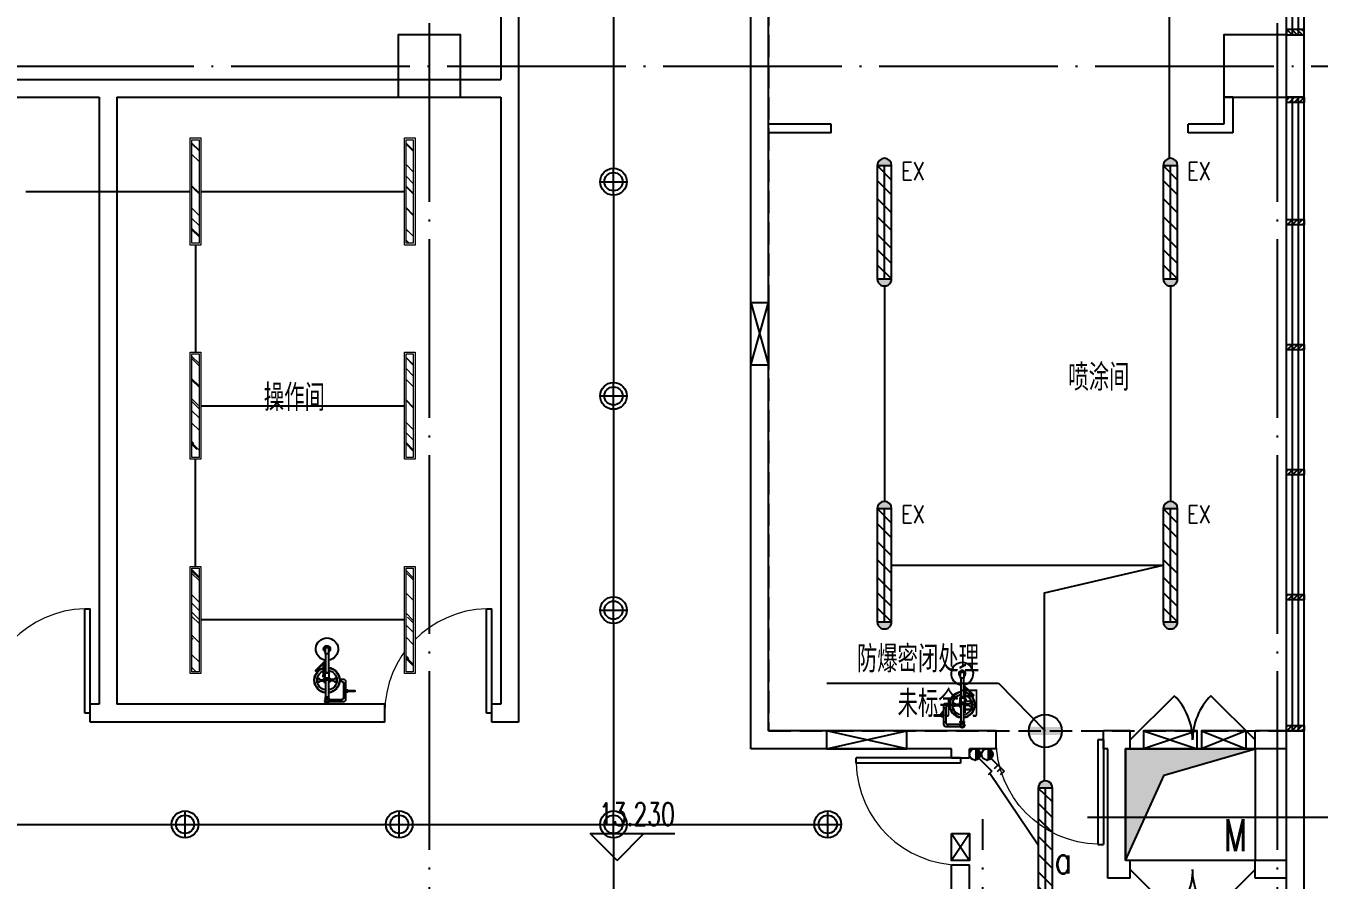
# Model space of a CAD drawing. Extents: x -621157 to 1764546, y -106808 to 741893.
# Drawn here: x 252480 to 266967, y 210879 to 220450 of the extents above; entities that cross this region are included whole.
import ezdxf
from ezdxf.enums import TextEntityAlignment as Align

# ---------------------------------------------------------------- set-up
doc = ezdxf.new("R2010")
doc.units = 0
doc.header["$LTSCALE"] = 1000
doc.header["$MEASUREMENT"] = 0
doc.linetypes.add('XREF-A-101-平面图_t3$0$DASH', pattern=[0.35, 0.25, -0.1])
doc.linetypes.add('XREF-A-101-平面图_t3$0$DOTE', pattern=[2.42, 2, -0.2, 0.02, -0.2])
for name, color, linetype in [('$TD_AUDIT_GENERATED_(12AB0F)', 3, 'Continuous'), ('0-底图', 7, 'Continuous'), ('A-吊顶图及精装修区域', 7, 'Continuous'), ('E-SIG_TEXT', 2, 'Continuous'), ('EL_LUMI', 3, 'Continuous'), ('EQUIP-照明', 3, 'Continuous'), ('I-LIGHT', 3, 'Continuous'), ('SIG_TEXT', 2, 'Continuous'), ('WIRE-动力', 130, 'Continuous'), ('WIRE-照明', 4, 'Continuous'), ('XREF-A-101-平面图_t3$0$1212121', 8, 'Continuous'), ('XREF-A-101-平面图_t3$0$A-COLUMN', 8, 'Continuous'), ('XREF-A-101-平面图_t3$0$A-DIM_ELEV', 8, 'Continuous'), ('XREF-A-101-平面图_t3$0$A-DOTE', 8, 'Continuous'), ('XREF-A-101-平面图_t3$0$A-PUB_HATCH', 8, 'Continuous'), ('XREF-A-101-平面图_t3$0$A-ROOM-CH', 8, 'Continuous'), ('XREF-A-101-平面图_t3$0$A-SEE', 8, 'Continuous'), ('XREF-A-101-平面图_t3$0$A-WALL', 8, 'Continuous'), ('XREF-A-101-平面图_t3$0$A-WALL-FILL', 8, 'Continuous'), ('XREF-A-101-平面图_t3$0$A-WINDOW', 8, 'Continuous'), ('XREF-A-101-平面图_t3$0$I-WALL-GYPSUM', 8, 'Continuous'), ('XREF-A-101-平面图_t3$0$M-HOLE', 8, 'Continuous'), ('XREF-A-101-平面图_t3$0$家具-实验室家具', 8, 'Continuous')]:
    doc.layers.add(name, color=color, linetype=linetype)
doc.layers.add('灯具图例与顶面填充$0$I-C-light', color=3, linetype='Continuous', lineweight=13)
doc.styles.add('_HZDXC', font='romans.shx', dxfattribs={"width": 0.8, "bigfont": 'HZDXC.shx'})
doc.styles.add('_TEL_DIM', font='SIMPLEX', dxfattribs={"width": 0.8, "height": 3.5, "bigfont": 'HZTXT'})
doc.styles.add('DIM_FONT', font='ROMANS', dxfattribs={"width": 0.8, "bigfont": 'HZDXC'})
doc.styles.add('XREF-A-101-平面图_t3$0$-HZDXCROMANS', font='ROMANS.shx', dxfattribs={"bigfont": 'HZDXC.shx'})
doc.styles.add('XREF-A-101-平面图_t3$0$A-STANDARD', font='SIMPLEX', dxfattribs={"bigfont": 'GBCBIG'})
doc.styles.add('XREF-A-101-平面图_t3$0$hzdxcROMANS', font='ROMANS', dxfattribs={"width": 0.8, "bigfont": 'HZDXC'})
doc.styles.add('XZC', font='SIMPLEX.SHX', dxfattribs={"width": 0.7, "bigfont": 'hztxt.shx'})
doc.linetypes.add('LED_LINE', pattern='A,12.7,-5.08,["LED",XZC,S=2.54,R=0,X=-2.54,Y=-1.27],-6.35', length=24.13)

# ---------------------------------------------------------------- blocks, each defined once
blk = doc.blocks.new('XREF-A-101-平面图_t3$0$柱网3F')
at = {"layer": 'XREF-A-101-平面图_t3$0$A-COLUMN'}
for points in [[(56650, -20350), (57350, -20350), (57350, -19650), (56650, -19650)], [(65900, -20350), (66600, -20350), (66600, -19650), (65900, -19650)]]:
    blk.add_lwpolyline(points, close=True, dxfattribs=at)
blk = doc.blocks.new('XREF-A-101-平面图_t3$0$ROOM')
at = {"layer": 'XREF-A-101-平面图_t3$0$A-ROOM-CH', "style": 'XREF-A-101-平面图_t3$0$-HZDXCROMANS', "width": 0.6}
for tag, p in [('中文房间名称', (0, -1000)), ('英文房间名称', (0, -1500))]:
    blk.add_attdef(tag, text='', height=300, dxfattribs=at).set_placement(p, align=Align.CENTER)
blk = doc.blocks.new('XREF-A-101-平面图_t3$0$轴网(3)')
at = {"layer": 'XREF-A-101-平面图_t3$0$A-DOTE', "linetype": 'XREF-A-101-平面图_t3$0$DOTE'}
for p, q in [((57000, -3300), (57000, 43300)), ((66500, -3300), (66500, 43300)), ((-3300, 20000), (69800, 20000)), ((63200, -3300), (63200, 11562.8))]:
    blk.add_line(p, q, dxfattribs=at)
blk = doc.blocks.new('XREF-A-101-平面图_t3$0$G$C869EB286')
at = {"layer": 'XREF-A-101-平面图_t3$0$A-WINDOW'}
h = blk.add_hatch(dxfattribs=at)
h.set_pattern_fill('ANSI31', color=256, scale=25)
h.set_pattern_definition([(45, (-143.957, -89940), (-28.0633, 28.0633), [])])
h.paths.add_polyline_path([(0, 60), (200, 60), (200, 0), (0, 0)])
blk.add_lwpolyline([(0, 60), (200, 60), (200, 0), (0, 0)], close=True, dxfattribs=at)
blk = doc.blocks.new('XREF-A-101-平面图_t3$0$Shower_plan')
at = {"layer": 'XREF-A-101-平面图_t3$0$1212121'}
for p, q in [((-20, -112), (-20, -94)), ((-16, -314), (-16, -120)), ((16, -314), (16, -120)), ((20, -112), (20, -94)), ((164, -90), (164, -66)), ((184, -114), (208, -114)), ((184, -274), (208, -274)), ((212, -177), (208, -177)), ((212, -199), (208, -199)), ((215, -184), (220, -184)), ((215, -193), (220, -193)), ((-94, -290), (-90, -290)), ((-75, -301), (-18, -302)), ((-75, -315), (-22, -315)), ((-34, -355), (-31, -355)), ((-34, -361), (-31, -361)), ((-16, -607), (-16, -396)), ((16, -607), (16, -396)), ((75, -302), (17, -302)), ((75, -316), (22, -316)), ((94, -327), (90, -327)), ((160, -297), (160, -321))]:
    blk.add_line(p, q, dxfattribs=at)
for points in [[(-22, -120), (-22, -112), (22, -112), (22, -120)], [(-37, -500), (-34, -500), (-34, -346), (-37, -346)], [(24, -388), (-24, -388), (-24, -338), (-22, -336), (22, -336), (24, -338)]]:
    blk.add_lwpolyline(points, close=True, dxfattribs=at)
for points in [[(143, -321), (184, -321, 0.414214), (208, -297), (208, -90, 0.414214), (184, -66), (23, -66)], [(143, -297), (160, -297, 0.414214), (184, -273), (184, -114, 0.414214), (160, -90), (23, -90)], [(-16, -530), (-128, -419, -1), (-122, -414)], [(-122, -414), (-53, -483, -1)], [(-111, -308, -0.092425), (-109, -301, -0.095768), (-106, -295, -0.100909), (-101, -292, -0.104872), (-94, -290, -0.001591), (-94, -290, -0.100909)], [(-93, -325, -0.034962), (-95, -325, -0.104872), (-101, -324, -0.100909), (-106, -320, -0.095768), (-110, -314, -0.092425), (-111, -308, -0.092425)], [(-37, -349, 0.153738), (-38, -347), (-43, -347, 0.078248), (-44, -349), (-44, -364, 0.153738), (-43, -367), (-38, -367, 0.153738), (-37, -364)], [(-23, -388), (-23, -395, 0.154019), (-19, -396), (19, -396, 0.154019), (23, -395), (23, -388)], [(92, -292, -0.034962), (94, -292, -0.104872), (100, -293, -0.100909), (106, -297, -0.095768), (109, -303, -0.092425), (110, -310, -0.092425)], [(110, -310, -0.092425), (109, -316, -0.095768), (105, -322, -0.100909), (100, -326, -0.104872), (94, -327, -0.001591), (94, -327, -0.100909)], [(-37, -491), (-54, -491, -1), (-54, -483), (-37, -483)], [(-45, -491), (-16, -519, -1)]]:
    blk.add_lwpolyline(points, format="xyb", dxfattribs=at)
for points in [[(212, -177), (214, -177), (215, -179), (215, -198), (214, -199)], [(212, -199), (214, -199), (215, -198), (215, -179), (214, -177)], [(-24, -371), (-31, -371), (-31, -346), (-24, -346)], [(-22, -336), (-22, -314), (22, -314), (22, -336)], [(-34, -491), (-28, -491), (-28, -483), (-34, -483)], [(-31, -657), (-20, -637)], [(20, -637), (31, -657), (16, -684), (-16, -684), (-31, -657)]]:
    blk.add_lwpolyline(points, dxfattribs=at)
for points in [[(221, -201), (229, -201, 0.414214), (231, -199), (231, -194, -0.414214), (232, -193), (313, -193, 0.414214), (313, -192), (313, -185, 0.414214), (313, -184), (232, -184, -0.414214), (231, -183), (231, -177, 0.414214), (229, -176), (221, -176, 0.414214), (220, -177), (220, -199, 0.414214)], [(-106, -308, -0.092425), (-105, -301, -0.095768), (-102, -295, -0.100909), (-96, -292, -0.104872), (-90, -290, -0.104872), (-84, -292, -0.100909), (-79, -296, -0.095768), (-75, -301, -0.092425), (-74, -308, -0.092425), (-75, -315, -0.095768), (-79, -320, -0.100909), (-84, -324, -0.104872), (-90, -325, -0.104872), (-97, -324, -0.100909), (-102, -320, -0.095768), (-105, -314, -0.092425)], [(106, -310, -0.092425), (105, -316, -0.095768), (101, -322, -0.100909), (96, -326, -0.104872), (90, -327, -0.104872), (84, -325, -0.100909), (78, -322, -0.095768), (75, -316, -0.092425), (74, -309, -0.092425), (75, -303, -0.095768), (78, -297, -0.100909), (84, -293, -0.104872), (90, -292, -0.104872), (96, -293, -0.100909), (101, -297, -0.095768), (105, -303, -0.092425)], [(-20, -657), (-20, -607), (20, -607), (20, -657, -1)]]:
    blk.add_lwpolyline(points, format="xyb", close=True, dxfattribs=at)
for centre, radius in [((0, -78), 26.3), ((0, -78), 16.4), ((-60, -481), 3.91)]:
    blk.add_circle(centre, radius, dxfattribs=at)
for centre, radius, start, end in [((0, -309), 144, 96.5663, 263.4343), ((0, -309), 139, 96.804, 263.1966), ((0, -309), 111, 98.3801, 261.6205), ((0, -309), 36, 116.7475, 168.6934), ((0, -309), 144, 276.5663, 83.4343), ((0, -309), 139, 276.804, 83.1966), ((0, -309), 111, 278.6256, 81.375), ((0, -309), 36, 10.3072, 62.4104), ((0, -309), 36, 190.3072, 231.764), ((0, -309), 18.8, 149.7809, 195.9711), ((0, -309), 18.8, 344.0295, 27.2237), ((0, -309), 36, 308.7702, 348.6934), ((0, -657), 125, 97.5816, 82.419), ((0, -657), 37.5, 121.3804, 58.6121)]:
    blk.add_arc(centre, radius, start, end, dxfattribs=at)
blk = doc.blocks.new('XREF-A-101-平面图_t3$0$G$C45C07046')
at = {"layer": 'XREF-A-101-平面图_t3$0$家具-实验室家具', "color": 252, "xscale": -1, "rotation": 179.9999999870604}
blk.add_blockref('XREF-A-101-平面图_t3$0$Shower_plan', (155853, 212810), dxfattribs=at)
at = {"layer": 'XREF-A-101-平面图_t3$0$家具-实验室家具', "color": 252, "rotation": 179.9990564735531}
blk.add_blockref('XREF-A-101-平面图_t3$0$Shower_plan', (162969, 212535), dxfattribs=at)
blk = doc.blocks.new('XREF-A-101-平面图_t3$0$DOOR2DLIB$SYSLIB$00000107')
at = {"color": 0}
for p, q in [((0.45, 0.975), (0.5, 0.975)), ((0.45, 0), (0.45, 0.975)), ((0.5, 0), (0.5, 0.975)), ((0.5, 0), (0.45, 0))]:
    blk.add_line(p, q, dxfattribs=at)
at = {"color": 0, "lineweight": 13}
blk.add_arc((0.475, 0), 0.975, 91.4693, 180, dxfattribs=at)
blk = doc.blocks.new('XREF-A-101-平面图_t3$0$WINDOW2DLIB$SYSLIB$00000001')
at = {"color": 0}
for points in [[(-0.5, 0.5), (-0.5, -0.5)], [(-0.5, 0.5), (0.5, 0.5)], [(0.5, -0.5), (0.5, 0.5)], [(0.5, 0.1667), (-0.5, 0.1667)], [(0.5, -0.1667), (-0.5, -0.1667)], [(-0.5, -0.5), (0.5, -0.5)]]:
    blk.add_lwpolyline(points, dxfattribs=at)
blk = doc.blocks.new('XREF-A-101-平面图_t3$0$DOOR2DLIB$SYSLIB$00000103')
at = {"color": 0}
for p, q in [((-0.5, 0), (-0.146, 0.354)), ((0.5, 0), (0.146, 0.354))]:
    blk.add_line(p, q, dxfattribs=at)
for centre, start, end in [((-0.5, 0), 0, 45), ((0.5, 0), 135, 180)]:
    blk.add_arc(centre, 0.5, start, end, dxfattribs=at)
blk = doc.blocks.new('XREF-A-101-平面图_t3')
at = {"layer": 'XREF-A-101-平面图_t3$0$A-PUB_HATCH'}
h = blk.add_hatch(color=256, dxfattribs=at)
h.dxf.hatch_style = 1
h.paths.add_polyline_path([(264800, 211100), (265231, 212055), (266250, 212350), (264800, 212350)])
at = {"layer": 'XREF-A-101-平面图_t3$0$A-DIM_ELEV'}
for p, q in [((259102, 211100), (258802, 211400)), ((258802, 211400), (259748, 211400)), ((259102, 211100), (259402, 211400))]:
    blk.add_line(p, q, dxfattribs=at)
at = {"layer": 'XREF-A-101-平面图_t3$0$A-ROOM-CH'}
blk.add_lwpolyline([(271425, 211581), (264373, 211581)], dxfattribs=at)
at = {"layer": 'XREF-A-101-平面图_t3$0$A-SEE', "linetype": 'XREF-A-101-平面图_t3$0$DASH'}
blk.add_lwpolyline([(266600, 225250), (260800, 225250), (260800, 212550), (266600, 212550)], close=True, dxfattribs=at)
at = {"layer": 'XREF-A-101-平面图_t3$0$A-WALL'}
for p, q in [((257800, 227150), (257800, 219850)), ((258000, 227150), (258000, 219750)), ((260600, 212350), (260600, 225350)), ((260800, 212550), (260800, 225250)), ((250300, 219850), (253400, 219850)), ((253400, 219850), (257800, 219850)), ((250400, 219650), (253300, 219650)), ((253300, 219650), (253300, 212850)), ((253500, 219650), (257800, 219650)), ((253500, 219650), (253500, 212850)), ((257800, 219650), (257800, 212850)), ((258000, 219750), (258000, 212650)), ((253300, 212850), (253200, 212850)), ((256500, 212850), (253500, 212850)), ((257800, 212850), (257700, 212850)), ((253400, 212650), (253200, 212650)), ((256500, 212650), (253400, 212650)), ((258000, 212650), (257700, 212650)), ((262950, 212550), (260800, 212550)), ((263350, 212550), (262950, 212550)), ((264700, 212550), (264550, 212550)), ((264850, 212550), (264700, 212550)), ((266600, 212550), (266250, 212550)), ((266600, 212350), (266600, 212550)), ((262850, 212350), (260600, 212350)), ((262850, 212250), (262850, 212350)), ((263050, 212250), (263050, 212350)), ((263350, 212350), (263050, 212350)), ((264600, 212350), (264550, 212350)), ((264600, 210900), (264600, 212350)), ((264800, 211100), (264800, 212350)), ((264850, 212350), (264800, 212350)), ((266600, 212350), (266250, 212350)), ((264850, 211100), (264800, 211100)), ((266600, 211100), (266250, 211100)), ((266600, 210900), (266600, 211100)), ((262850, 210350), (262850, 211050)), ((263050, 210350), (263050, 211050)), ((264850, 210900), (264600, 210900)), ((266600, 210900), (266250, 210900))]:
    blk.add_line(p, q, dxfattribs=at)
for points in [[(253200, 212650), (253200, 212850)], [(256500, 212650), (256500, 212850)], [(257700, 212650), (257700, 212850)], [(263350, 212350), (263350, 212550)], [(264550, 212350), (264550, 212550)], [(264850, 212350), (264850, 212550)], [(266250, 212350), (266250, 212550)], [(262850, 212250), (263050, 212250)], [(264850, 210900), (264850, 211100)], [(266250, 210900), (266250, 211100)], [(262850, 211050), (263050, 211050)]]:
    blk.add_lwpolyline(points, dxfattribs=at)
at = {"layer": 'XREF-A-101-平面图_t3$0$A-WALL-FILL', "color": 171}
for p, q in [((266600, 219650), (266600, 220350)), ((266800, 219650), (266800, 220350)), ((266600, 209000), (266600, 212550)), ((266800, 209000), (266800, 212550))]:
    blk.add_line(p, q, dxfattribs=at)
for points in [[(266600, 220350), (266800, 220350)], [(266600, 219650), (266800, 219650)], [(266600, 212550), (266800, 212550)]]:
    blk.add_lwpolyline(points, dxfattribs=at)
at = {"layer": 'XREF-A-101-平面图_t3$0$I-WALL-GYPSUM'}
for p, q in [((265900, 219650), (265900, 219350)), ((266000, 219650), (265900, 219650)), ((266000, 219650), (266000, 219250)), ((261500, 219350), (260800, 219350)), ((260800, 219250), (260800, 219350)), ((261500, 219250), (261500, 219350)), ((265900, 219350), (265500, 219350)), ((265500, 219250), (265500, 219350)), ((261500, 219250), (260800, 219250)), ((266000, 219250), (265500, 219250))]:
    blk.add_line(p, q, dxfattribs=at)
at = {"layer": 'XREF-A-101-平面图_t3$0$M-HOLE'}
for points in [[(260600, 217350), (260800, 217350), (260800, 216650), (260600, 216650)], [(261450, 212350), (262350, 212350), (262350, 212550), (261450, 212550)], [(265000, 212350), (265600, 212350), (265600, 212550), (265000, 212550)], [(265650, 212350), (266150, 212350), (266150, 212550), (265650, 212550)], [(264800, 211100), (264800, 212350), (266250, 212350), (266250, 211100)], [(262850, 211400), (263050, 211400), (263050, 211100), (262850, 211100)]]:
    blk.add_lwpolyline(points, close=True, dxfattribs=at)
for points in [[(260600, 217350), (260800, 216650)], [(260600, 216650), (260800, 217350)], [(261450, 212350), (262350, 212550)], [(262350, 212350), (261450, 212550)], [(265000, 212550), (265600, 212350)], [(265600, 212550), (265000, 212350)], [(265650, 212550), (266150, 212350)], [(266150, 212550), (265650, 212350)], [(264800, 211100), (265231, 212055), (266250, 212350), (264800, 212350), (264800, 211100)], [(263050, 211400), (262850, 211100)], [(262850, 211400), (263050, 211100)]]:
    blk.add_lwpolyline(points, dxfattribs=at)
blk.add_blockref('XREF-A-101-平面图_t3$0$G$C45C07046', (100000, 0))
at = {"layer": 'XREF-A-101-平面图_t3$0$A-COLUMN'}
blk.add_blockref('XREF-A-101-平面图_t3$0$柱网3F', (200000, 240000), dxfattribs=at)
at = {"layer": 'XREF-A-101-平面图_t3$0$A-DOTE'}
blk.add_blockref('XREF-A-101-平面图_t3$0$轴网(3)', (200000, 200000), dxfattribs=at)
at = {"layer": 'XREF-A-101-平面图_t3$0$A-ROOM-CH'}
ref = blk.add_blockref('XREF-A-101-平面图_t3$0$ROOM', (264500, 217362), dxfattribs=at)
ref.add_attrib('中文房间名称', '喷涂间', dxfattribs={"height": 300, "style": 'XREF-A-101-平面图_t3$0$-HZDXCROMANS', "width": 0.8}).set_placement((264500, 216362), align=Align.CENTER)
ref = blk.add_blockref('XREF-A-101-平面图_t3$0$ROOM', (255488, 217135), dxfattribs=at)
ref.add_attrib('中文房间名称', '操作间', dxfattribs={"height": 300, "style": 'XREF-A-101-平面图_t3$0$-HZDXCROMANS', "width": 0.8}).set_placement((255488, 216135), align=Align.CENTER)
at = {"layer": 'XREF-A-101-平面图_t3$0$A-WINDOW'}
for name, p, xscale, yscale, zscale, rotation in [('XREF-A-101-平面图_t3$0$WINDOW2DLIB$SYSLIB$00000001', (266700, 223900), 7100.000000004191, 200, 7100.000000004191, 90), ('XREF-A-101-平面图_t3$0$WINDOW2DLIB$SYSLIB$00000001', (266700, 216100), 7100, 200, 7100, 90), ('XREF-A-101-平面图_t3$0$DOOR2DLIB$SYSLIB$00000107', (252600, 212750), -1200, -1200, -1200, 180), ('XREF-A-101-平面图_t3$0$DOOR2DLIB$SYSLIB$00000107', (257100, 212750), -1200, -1200, -1200, 180), ('XREF-A-101-平面图_t3$0$DOOR2DLIB$SYSLIB$00000103', (265550, 212450), -1400, -1400, -1400, 180), ('XREF-A-101-平面图_t3$0$DOOR2DLIB$SYSLIB$00000107', (263950, 212450), -1200, 1200, -1200, 180), ('XREF-A-101-平面图_t3$0$DOOR2DLIB$SYSLIB$00000107', (262950, 211650), 1200, 1200, 1200, 90), ('XREF-A-101-平面图_t3$0$DOOR2DLIB$SYSLIB$00000103', (265550, 211000), -1400, 1400, -1400, 180)]:
    blk.add_blockref(name, p, dxfattribs=dict(at, xscale=xscale, yscale=yscale, zscale=zscale, rotation=rotation))
at = {"layer": 'XREF-A-101-平面图_t3$0$A-WINDOW', "xscale": -1}
blk.add_blockref('XREF-A-101-平面图_t3$0$G$C869EB286', (266800, 220350), dxfattribs=at)
at = {"layer": 'XREF-A-101-平面图_t3$0$A-WINDOW', "rotation": 180}
for p in [(266800, 219650), (266800, 218280), (266800, 216880), (266800, 215480), (266800, 214080), (266800, 212610), (266800, 212610)]:
    blk.add_blockref('XREF-A-101-平面图_t3$0$G$C869EB286', p, dxfattribs=at)
at = {"layer": 'XREF-A-101-平面图_t3$0$A-DIM_ELEV', "color": 7, "style": 'XREF-A-101-平面图_t3$0$A-STANDARD', "width": 0.705882}
blk.add_text('13.230', height=255, dxfattribs=at).set_placement((258901, 211490))
at = {"layer": 'XREF-A-101-平面图_t3$0$M-HOLE', "style": 'XREF-A-101-平面图_t3$0$hzdxcROMANS', "width": 0.7}
blk.add_text('M', height=360, dxfattribs=at).set_placement((265901, 211203))
blk = doc.blocks.new('筒灯')
at = {"color": 8}
for p, q in [((0, 150), (0, -150)), ((150, 0), (-150, 0))]:
    blk.add_line(p, q, dxfattribs=at)
blk.add_circle((0, 0), 150)
blk.add_circle((0, 0), 102, dxfattribs=at)
blk = doc.blocks.new('灯具图例与顶面填充$0$顶面图例$0$16-吊线灯-011')
at = {"color": 8}
blk.add_wipeout([(0, 35), (0, -25), (600, -25), (600, 35)], dxfattribs=at)
at = {"linetype": 'ByBlock'}
h = blk.add_hatch(dxfattribs=at)
h.set_pattern_fill('AR-RROOF', color=250, scale=5, angle=45)
h.set_pattern_definition([(45, (-809054.52, -461832.93), (107.763073, 287.368196), [1905, -254, 635, -127]), (45, (-808979.98, -461668.59), (-209.239968, 29.634845), [381, -41.91, 762, -95.25]), (45, (-809085.95, -461711.69), (406.805602, 527.141034), [1016, -177.8, 508, -127])])
h.paths.add_polyline_path([(10, 25), (590, 25), (590, -15), (10, -15)])
at = {"color": 0, "linetype": 'ByBlock'}
for points in [[(0, 35), (600, 35), (600, -25), (0, -25)], [(10, 25), (590, 25), (590, -15), (10, -15)]]:
    blk.add_lwpolyline(points, close=True, dxfattribs=at)
blk = doc.blocks.new('G$C3E644883')
at = {"layer": '灯具图例与顶面填充$0$I-C-light', "xscale": 2, "yscale": 2, "zscale": 2, "rotation": 90}
for p in [(-12110, -22006), (-9710, -22006), (-12110, -24406), (-9710, -24406), (-12110, -26806), (-9710, -26806)]:
    blk.add_blockref('灯具图例与顶面填充$0$顶面图例$0$16-吊线灯-011', p, dxfattribs=at)
blk = doc.blocks.new('冷库专用灯')
h = blk.add_hatch(color=251)
h.paths.add_polyline_path([(-635, 80, 1), (-635, -80)])
h.paths.add_polyline_path([(635, 80), (635, -80, 1)])
for p, q in [((635, 80), (-635, 80)), ((-635, -80), (-635, 80)), ((635, 0), (-635, 0)), ((635, -80), (635, 80)), ((-635, -80), (635, -80))]:
    blk.add_line(p, q)
at = {"color": 7}
for p, q in [((-635, -80), (-470, 80)), ((-465, -80), (-305, 80)), ((-265, -80), (-105, 80)), ((-65, -80), (95, 80)), ((135, -80), (295, 80)), ((305, -80), (465, 80)), ((480, -80), (635, 80))]:
    blk.add_line(p, q, dxfattribs=at)
for centre, start, end in [((-635, 0), 90, 270), ((635, 0), 270, 90)]:
    blk.add_arc(centre, 80, start, end)
at = {"layer": 'EL_LUMI', "color": 251}
for centre, start, end in [((-635, 0), 358.2898, 0), ((635, 0), 180, 181.9869)]:
    blk.add_arc(centre, 80, start, end, dxfattribs=at)
blk = doc.blocks.new('A$C6C935D90')
at = {"layer": 'WIRE-动力'}
blk.add_hatch(color=2, dxfattribs=at).paths.add_polyline_path([(-44, 181), (44, 181), (44, -181), (-44, -181)])
at = {"layer": 'WIRE-动力', "color": 2}
blk.add_circle((0, 0), 186, dxfattribs=at)
blk = doc.blocks.new('djfb')
at = {"layer": 'EQUIP-照明'}
for p, q in [((270075, 27064), (270254, 27243)), ((270254, 27243), (270307, 27190))]:
    blk.add_line(p, q, dxfattribs=at)
blk.add_circle((270020, 27008), 78.1, dxfattribs=at)
for p in [(269941, 27008), (270020, 27086), (270098, 27008), (270020, 26930)]:
    blk.add_point(p, dxfattribs=at)
for points in [[(269952, 27047), (270087, 27047), (269941, 27008), (270098, 27008)], [(269981, 27076), (270059, 27076), (269952, 27047), (270087, 27047)], [(270020, 27086), (270020, 27086), (269981, 27076), (270059, 27076)]]:
    blk.add_solid(points, dxfattribs=at)
at = {"layer": 'EQUIP-照明', "style": '_TEL_DIM', "flags": 1}
blk.add_attdef('A', text='', height=0.0075, dxfattribs=at).set_placement((270020, 26930), align=Align.MIDDLE_CENTER)
blk = doc.blocks.new('sjfbb')
at = {"layer": 'EQUIP-照明'}
for p, q in [((270702, 27064), (270881, 27243)), ((270839, 27200), (270892, 27147)), ((270881, 27243), (270934, 27190)), ((270796, 27158), (270849, 27105))]:
    blk.add_line(p, q, dxfattribs=at)
blk.add_circle((270647, 27008), 78.1, dxfattribs=at)
blk.add_point((270725, 27008), dxfattribs=at)
for points in [[(270579, 27047), (270714, 27047), (270568, 27008), (270725, 27008)], [(270607, 27076), (270686, 27076), (270579, 27047), (270714, 27047)], [(270647, 27086), (270647, 27086), (270607, 27076), (270686, 27076)]]:
    blk.add_solid(points, dxfattribs=at)

msp = doc.modelspace()

# ---------------------------------------------------------------- block references
at = {"layer": '0-底图'}
msp.add_blockref('XREF-A-101-平面图_t3', (0, 0), dxfattribs=at)

# ---------------------------------------------------------------- next in the draw order: linework, layer by layer
at = {"layer": 'E-SIG_TEXT', "linetype": 'Continuous'}
for points in [[(261452, 213087), (263376, 213087), (263376, 213087)], [(263376, 213087), (263900, 212550)]]:
    msp.add_lwpolyline(points, dxfattribs=at)
at = {"layer": 'WIRE-照明'}
for points in [[(259063, 220954), (259063, 218854)], [(259063, 218554), (259063, 216454)], [(262098, 217536), (262099, 215123)], [(265302, 217536), (265302, 215123)], [(259063, 216154), (259063, 214054)], [(262178, 214408), (265222, 214408)], [(263892, 211991), (263892, 214097), (265222, 214408)], [(259063, 213754), (259063, 211654)], [(263279, 212079), (263820, 211276)], [(252013, 211504), (254113, 211504)], [(254413, 211504), (256513, 211504)], [(256813, 211504), (258913, 211504)], [(259213, 211504), (261313, 211504)], [(259213, 211504), (261313, 211504)], [(259063, 211354), (259063, 209503), (258875, 209300)]]:
    msp.add_lwpolyline(points, dxfattribs=at)
msp.add_lwpolyline([(264451, 220732), (265239, 220732, -0.414214), (265289, 220682), (265289, 218965)], format="xyb", dxfattribs=at)
at = {"layer": 'WIRE-照明', "elevation": 672}
for points in [[(252480, 218594), (254320, 218594)], [(254440, 218594), (256720, 218594)], [(254380, 217994), (254380, 216794)], [(254440, 216194), (256720, 216194)], [(254380, 214394), (254380, 215594)], [(254440, 213800), (256720, 213800)]]:
    msp.add_lwpolyline(points, dxfattribs=at)

# ---------------------------------------------------------------- next in the draw order: block references
at = {"layer": '$TD_AUDIT_GENERATED_(12AB0F)', "color": 251}
for p, rotation in [((262098, 218251), 270), ((265302, 218251), 270), ((262098, 214408), 270), ((265302, 214408), 270), ((263900, 211276), 89.99999999999997)]:
    msp.add_blockref('冷库专用灯', p, dxfattribs=dict(at, rotation=rotation))
at = {"layer": 'I-LIGHT', "linetype": 'LED_LINE', "ltscale": 0.5, "rotation": 180}
for p in [(259063, 218704), (259063, 216304), (259063, 213904), (254263, 211504), (256663, 211504), (259063, 211504), (261463, 211504)]:
    msp.add_blockref('筒灯', p, dxfattribs=at)
at = {"layer": 'SIG_TEXT', "xscale": 0.8, "yscale": 0.8, "zscale": 0.8, "rotation": 270}
for name, p in [('djfb', (241506, 428303)), ('sjfbb', (241643, 428805))]:
    msp.add_blockref(name, p, dxfattribs=at)
at = {"layer": 'WIRE-动力', "color": 130, "rotation": 270}
msp.add_blockref('A$C6C935D90', (263900, 212550), dxfattribs=at)

# ---------------------------------------------------------------- next in the draw order: texts
at = {"layer": 'E-SIG_TEXT', "linetype": 'Continuous', "style": '_HZDXC', "width": 0.8}
for s, p in [('防爆密闭处理', (263157, 213206)), ('未标余同', (263157, 212706))]:
    msp.add_text(s, height=300, dxfattribs=at).set_placement(p, align=Align.RIGHT)
at = {"layer": 'SIG_TEXT', "style": 'DIM_FONT', "width": 0.8}
for s, height, p in [('EX', 200, (262284, 218722)), ('EX', 200, (265487, 218722)), ('EX', 200, (262284, 214878)), ('EX', 200, (265487, 214878)), ('a', 300, (264002, 210954, -672))]:
    msp.add_text(s, height=height, dxfattribs=at).set_placement(p)

# ---------------------------------------------------------------- next in the draw order: block references
at = {"layer": 'A-吊顶图及精装修区域', "color": 2}
msp.add_blockref('G$C3E644883', (266500, 240000), dxfattribs=at)

doc.saveas('drawing.dxf')
